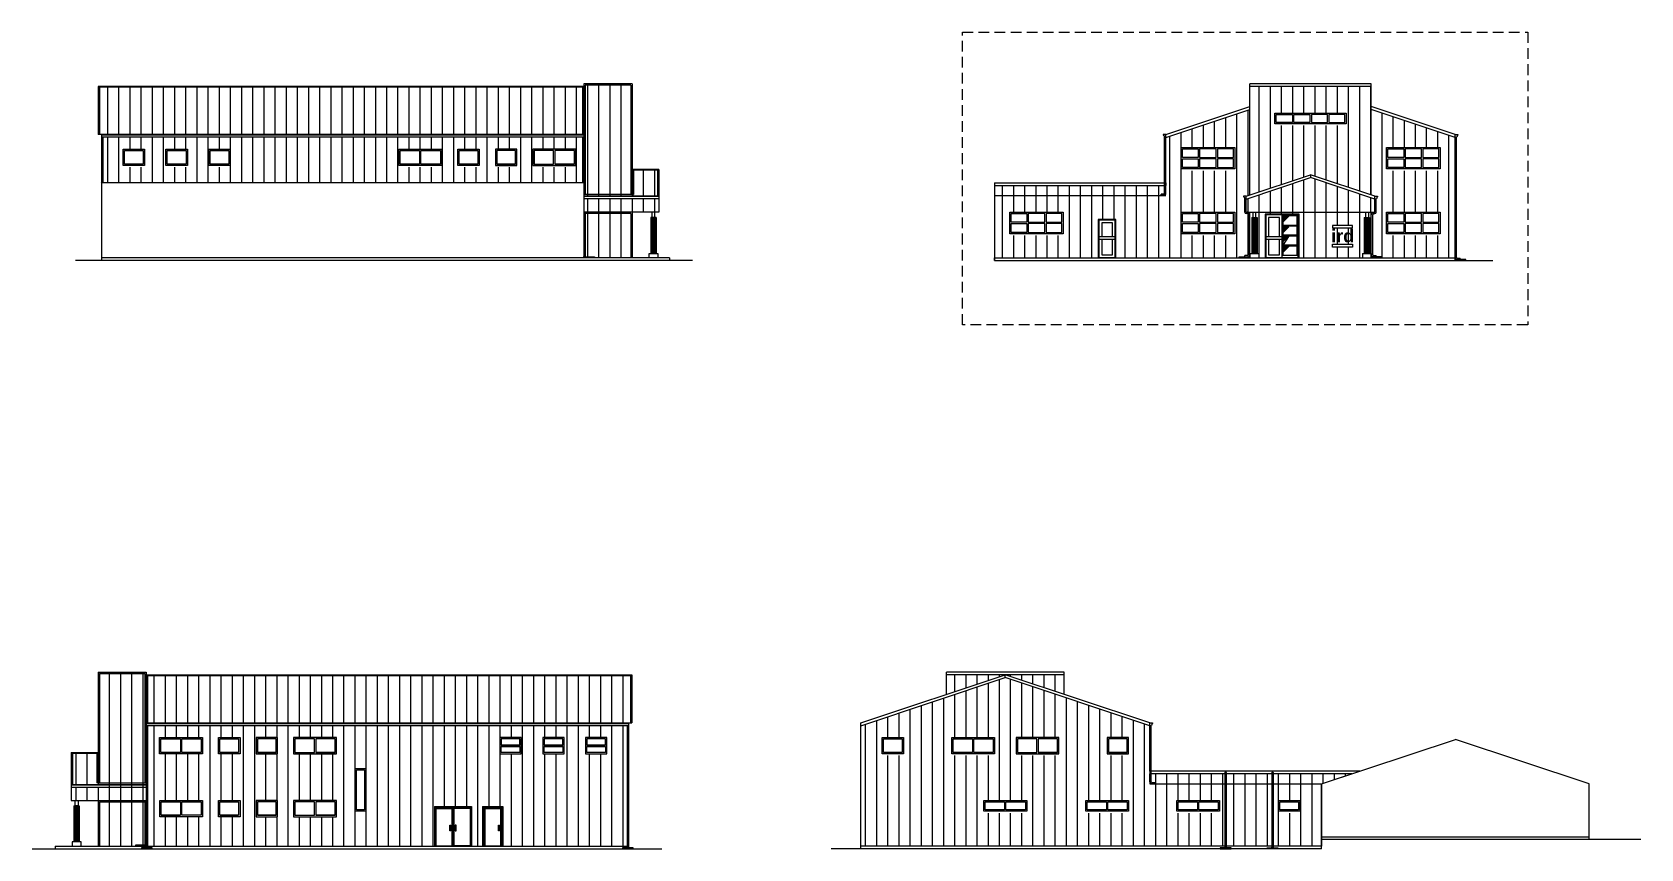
# Model space of a CAD drawing. Header units: inches. Extents: x 67 to 3670, y 82 to 1911.
import ezdxf

# ---------------------------------------------------------------- set-up
doc = ezdxf.new("R2010")
doc.units = ezdxf.units.IN
doc.header["$LTSCALE"] = 96
doc.header["$MEASUREMENT"] = 0
doc.linetypes.add('HIDDEN', pattern=[0.375, 0.25, -0.125])
doc.layers.get('DEFPOINTS').update_dxf_attribs({"linetype": 'CONTINUOUS'})
for name, color, linetype in [('Arch_Detail_Door', 140, 'CONTINUOUS'), ('Elevation_Cladding', 150, 'CONTINUOUS'), ('Elevation_Flashing', 131, 'CONTINUOUS'), ('Elevation_GB', 41, 'CONTINUOUS'), ('Elevation_Post', 20, 'CONTINUOUS'), ('Elevation_Trim', 1, 'CONTINUOUS'), ('Floor_Plan_Downspout', 21, 'CONTINUOUS'), ('Floor_Plan_SplashGuard', 22, 'CONTINUOUS'), ('LAYER251A', 251, 'CONTINUOUS'), ('WALLS', 71, 'CONTINUOUS')]:
    doc.layers.add(name, color=color, linetype=linetype)
doc.styles.add('SANSSERIFBOLD', font='sanssb__.ttf')
pattern_1 = [(90, (2340.21, 793.73), (-25, 2e-15), [])]
pattern_2 = [(90, (961.17, 2111.6), (-25, 2e-15), [])]
pattern_3 = [(90, (2633.44, 1822.468), (-25, 2e-15), [])]

msp = doc.modelspace()

# ---------------------------------------------------------------- hatches: boundary and pattern name
at = {"layer": 'Elevation_Cladding'}
h = msp.add_hatch(dxfattribs=at)
h.set_pattern_fill('LINE,_O', color=256, scale=200, angle=90)
h.set_pattern_definition(pattern_2)
h.paths.add_polyline_path([(217.4, 1787.9), (1299.4, 1787.9), (1299.4, 1681.9), (217.4, 1681.9)])
h = msp.add_hatch(dxfattribs=at)
h.set_pattern_fill('LINE,_O', color=256, scale=200, angle=90)
h.set_pattern_definition(pattern_2)
h.paths.add_polyline_path([(1407.4, 1792.9), (1305.4, 1792.9), (1305.4, 1547.9), (1407.4, 1547.9)])
h = msp.add_hatch(dxfattribs=at)
h.set_pattern_fill('LINE,_O', color=256, scale=200, angle=90)
h.set_pattern_definition(pattern_1)
h.paths.add_polyline_path([(3066.3, 1789.9), (2794.3, 1789.9), (2794.3, 1546.6), (2930.1, 1591.9), (3066.3, 1546.5)])
h.paths.add_polyline_path([(3010.3, 1729.9), (3010.3, 1705.9), (3010.3, 1701.9), (2850.3, 1701.9), (2850.3, 1705.9), (2850.3, 1729.9)], flags=16)
h.paths.add_polyline_path([(2967.8, 1726.9), (2967.8, 1708.9), (2932.3, 1708.9), (2932.3, 1726.9)], flags=0)
h.paths.add_polyline_path([(2970.8, 1726.9), (3007.3, 1726.9), (3007.3, 1708.9), (2970.8, 1708.9)], flags=0)
h.paths.add_polyline_path([(2928.3, 1726.9), (2928.3, 1708.9), (2892.8, 1708.9), (2892.8, 1726.9)], flags=0)
h.paths.add_polyline_path([(2889.8, 1726.9), (2889.8, 1708.9), (2853.3, 1708.9), (2853.3, 1726.9)], flags=0)
h = msp.add_hatch(dxfattribs=at)
h.set_pattern_fill('LINE,_O', color=256, scale=200, angle=90)
h.set_pattern_definition(pattern_1)
h.paths.add_polyline_path([(2794.3, 1738.3), (2606.3, 1675.6), (2606.3, 1573.9), (2606.3, 1567.9), (2606.3, 1545.2), (2222.3, 1545.2), (2222.3, 1405.9), (2454.3, 1405.9), (2454.3, 1491.9), (2494.3, 1491.9), (2494.3, 1405.9), (2770, 1405.9), (2770, 1407.9), (2783.2, 1407.9), (2783.2, 1410.9), (2789.2, 1410.9, 0.414214), (2791.2, 1412.9), (2791.2, 1501.9, 0.414214), (2788.2, 1504.9), (2786.2, 1504.9, -0.414214), (2783.2, 1507.9), (2783.2, 1537.8), (2782.6, 1537.8), (2781.2, 1542.8), (2780.2, 1542.8), (2780.2, 1543.8), (2786, 1543.8), (2794.3, 1546.6)])
h.paths.add_polyline_path([(2760.3, 1652.9), (2760.3, 1604.9), (2760.3, 1600.9), (2640.3, 1600.9), (2640.3, 1604.9), (2640.3, 1652.9)], flags=16)
h.paths.add_polyline_path([(2757.3, 1649.9), (2757.3, 1630.4), (2721.8, 1630.4), (2721.8, 1649.9)], flags=0)
h.paths.add_polyline_path([(2718.8, 1649.9), (2718.8, 1630.4), (2681.8, 1630.4), (2681.8, 1649.9)], flags=0)
h.paths.add_polyline_path([(2757.3, 1627.4), (2757.3, 1607.9), (2721.8, 1607.9), (2721.8, 1627.4)], flags=0)
h.paths.add_polyline_path([(2718.8, 1627.4), (2718.8, 1607.9), (2681.8, 1607.9), (2681.8, 1627.4)], flags=0)
h.paths.add_polyline_path([(2678.8, 1649.9), (2678.8, 1630.4), (2643.3, 1630.4), (2643.3, 1649.9)], flags=0)
h.paths.add_polyline_path([(2678.8, 1627.4), (2678.8, 1607.9), (2643.3, 1607.9), (2643.3, 1627.4)], flags=0)
h.paths.add_polyline_path([(2760.3, 1507.9), (2760.3, 1459.9), (2760.3, 1455.9), (2640.3, 1455.9), (2640.3, 1459.9), (2640.3, 1507.9)], flags=16)
h.paths.add_polyline_path([(2757.3, 1504.9), (2757.3, 1485.4), (2721.8, 1485.4), (2721.8, 1504.9)], flags=0)
h.paths.add_polyline_path([(2718.8, 1504.9), (2718.8, 1485.4), (2681.8, 1485.4), (2681.8, 1504.9)], flags=0)
h.paths.add_polyline_path([(2678.8, 1504.9), (2678.8, 1485.4), (2643.3, 1485.4), (2643.3, 1504.9)], flags=0)
h.paths.add_polyline_path([(2757.3, 1482.4), (2757.3, 1462.9), (2721.8, 1462.9), (2721.8, 1482.4)], flags=0)
h.paths.add_polyline_path([(2718.8, 1482.4), (2718.8, 1462.9), (2681.8, 1462.9), (2681.8, 1482.4)], flags=0)
h.paths.add_polyline_path([(2678.8, 1482.4), (2678.8, 1462.9), (2643.3, 1462.9), (2643.3, 1482.4)], flags=0)
h.paths.add_polyline_path([(2376.3, 1507.9), (2376.3, 1459.9), (2376.3, 1455.9), (2256.3, 1455.9), (2256.3, 1459.9), (2256.3, 1507.9)], flags=16)
h.paths.add_polyline_path([(2373.3, 1504.9), (2373.3, 1485.4), (2337.8, 1485.4), (2337.8, 1504.9)], flags=0)
h.paths.add_polyline_path([(2373.3, 1482.4), (2373.3, 1462.9), (2337.8, 1462.9), (2337.8, 1482.4)], flags=0)
h.paths.add_polyline_path([(2334.8, 1504.9), (2334.8, 1485.4), (2297.8, 1485.4), (2297.8, 1504.9)], flags=0)
h.paths.add_polyline_path([(2334.8, 1482.4), (2334.8, 1462.9), (2297.8, 1462.9), (2297.8, 1482.4)], flags=0)
h.paths.add_polyline_path([(2294.8, 1504.9), (2294.8, 1485.4), (2259.3, 1485.4), (2259.3, 1504.9)], flags=0)
h.paths.add_polyline_path([(2294.8, 1482.4), (2294.8, 1462.9), (2259.3, 1462.9), (2259.3, 1482.4)], flags=0)
h.paths.add_polyline_path([(2606.3, 1567.9), (2222.3, 1567.9), (2222.3, 1545.2), (2606.3, 1545.2)], flags=16)
h = msp.add_hatch(dxfattribs=at)
h.set_pattern_fill('LINE,_O', color=256, scale=200, angle=90)
h.set_pattern_definition(pattern_1)
h.paths.add_polyline_path([(3254.3, 1675.6), (3066.3, 1738.3), (3066.3, 1528.5), (3074.3, 1525.8), (3080.3, 1525.8), (3080.3, 1524.8), (3079.3, 1524.8), (3077.9, 1519.8), (3077.3, 1519.8), (3077.3, 1501.9, -0.414214), (3074.3, 1498.9), (3072.3, 1498.9, 0.414214), (3069.3, 1495.9), (3069.3, 1412.9, 0.414214), (3071.3, 1410.9), (3077.3, 1410.9), (3077.3, 1407.9), (3090.3, 1407.9), (3090.3, 1405.9), (3254.3, 1405.9)])
h.paths.add_polyline_path([(3220.3, 1507.9), (3220.3, 1459.9), (3220.3, 1455.9), (3100.3, 1455.9), (3100.3, 1459.9), (3100.3, 1507.9)], flags=16)
h.paths.add_polyline_path([(3178.8, 1504.9), (3178.8, 1485.4), (3141.8, 1485.4), (3141.8, 1504.9)], flags=0)
h.paths.add_polyline_path([(3181.8, 1504.9), (3217.3, 1504.9), (3217.3, 1485.4), (3181.8, 1485.4)], flags=0)
h.paths.add_polyline_path([(3138.8, 1504.9), (3138.8, 1485.4), (3103.3, 1485.4), (3103.3, 1504.9)], flags=0)
h.paths.add_polyline_path([(3100.3, 1600.9), (3100.3, 1604.9), (3100.3, 1652.9), (3220.3, 1652.9), (3220.3, 1604.9), (3220.3, 1600.9)], flags=16)
h.paths.add_polyline_path([(3178.8, 1482.4), (3178.8, 1462.9), (3141.8, 1462.9), (3141.8, 1482.4)], flags=0)
h.paths.add_polyline_path([(3141.8, 1607.9), (3141.8, 1627.4), (3178.8, 1627.4), (3178.8, 1607.9)], flags=0)
h.paths.add_polyline_path([(3181.8, 1482.4), (3217.3, 1482.4), (3217.3, 1462.9), (3181.8, 1462.9)], flags=0)
h.paths.add_polyline_path([(3181.8, 1607.9), (3181.8, 1627.4), (3217.3, 1627.4), (3217.3, 1607.9)], flags=0)
h.paths.add_polyline_path([(3138.8, 1482.4), (3138.8, 1462.9), (3103.3, 1462.9), (3103.3, 1482.4)], flags=0)
h.paths.add_polyline_path([(3138.8, 1607.9), (3103.3, 1607.9), (3103.3, 1627.4), (3138.8, 1627.4)], flags=0)
h.paths.add_polyline_path([(3141.8, 1630.4), (3141.8, 1649.9), (3178.8, 1649.9), (3178.8, 1630.4)], flags=0)
h.paths.add_polyline_path([(3181.8, 1630.4), (3181.8, 1649.9), (3217.3, 1649.9), (3217.3, 1630.4)], flags=0)
h.paths.add_polyline_path([(3138.8, 1630.4), (3103.3, 1630.4), (3103.3, 1649.9), (3138.8, 1649.9)], flags=0)
h = msp.add_hatch(dxfattribs=at)
h.set_pattern_fill('LINE,_O', color=256, scale=200, angle=90)
h.set_pattern_definition(pattern_2)
h.paths.add_polyline_path([(1299.4, 1675.9), (225.4, 1675.9), (225.4, 1573.9), (1300.9, 1573.9, -0.414214), (1299.4, 1575.4)])
h.paths.add_polyline_path([(888.2, 1612.9), (888.2, 1648.9), (984.2, 1648.9), (984.2, 1612.9), (984.2, 1608.9), (888.2, 1608.9)], flags=16)
h.paths.add_polyline_path([(891.2, 1615.9), (891.2, 1645.9), (934.7, 1645.9), (934.7, 1615.9)], flags=0)
h.paths.add_polyline_path([(510.4, 1608.9), (462.4, 1608.9), (462.4, 1612.9), (462.4, 1648.9), (510.4, 1648.9), (510.4, 1612.9)], flags=16)
h.paths.add_polyline_path([(507.4, 1615.9), (465.4, 1615.9), (465.4, 1645.9), (507.4, 1645.9)], flags=0)
h.paths.add_polyline_path([(937.7, 1615.9), (937.7, 1645.9), (981.2, 1645.9), (981.2, 1615.9)], flags=0)
h.paths.add_polyline_path([(414.4, 1608.9), (366.4, 1608.9), (366.4, 1612.9), (366.4, 1648.9), (414.4, 1648.9), (414.4, 1612.9)], flags=16)
h.paths.add_polyline_path([(411.4, 1615.9), (369.4, 1615.9), (369.4, 1645.9), (411.4, 1645.9)], flags=0)
h.paths.add_polyline_path([(1020.3, 1612.9), (1020.3, 1648.9), (1068.3, 1648.9), (1068.3, 1612.9), (1068.3, 1608.9), (1020.3, 1608.9)], flags=16)
h.paths.add_polyline_path([(1023.3, 1615.9), (1023.3, 1645.9), (1065.3, 1645.9), (1065.3, 1615.9)], flags=0)
h.paths.add_polyline_path([(318.4, 1608.9), (270.4, 1608.9), (270.4, 1612.9), (270.4, 1648.9), (318.4, 1648.9), (318.4, 1612.9)], flags=16)
h.paths.add_polyline_path([(315.4, 1615.9), (273.4, 1615.9), (273.4, 1645.9), (315.4, 1645.9)], flags=0)
h.paths.add_polyline_path([(1104.3, 1612.9), (1104.3, 1648.9), (1152.3, 1648.9), (1152.3, 1612.9), (1152.3, 1608.9), (1104.3, 1608.9)], flags=16)
h.paths.add_polyline_path([(1107.3, 1615.9), (1107.3, 1645.9), (1149.3, 1645.9), (1149.3, 1615.9)], flags=0)
h.paths.add_polyline_path([(1188.3, 1612.9), (1188.3, 1648.9), (1284.3, 1648.9), (1284.3, 1612.9), (1284.3, 1608.9), (1188.3, 1608.9)], flags=16)
h.paths.add_polyline_path([(1191.3, 1615.9), (1191.3, 1645.9), (1234.8, 1645.9), (1234.8, 1615.9)], flags=0)
h.paths.add_polyline_path([(1237.8, 1615.9), (1237.8, 1645.9), (1281.3, 1645.9), (1281.3, 1615.9)], flags=0)
h = msp.add_hatch(dxfattribs=at)
h.set_pattern_fill('LINE,_O', color=256, scale=200, angle=90)
h.set_pattern_definition(pattern_2)
h.paths.add_polyline_path([(1413.4, 1547.9), (1410.4, 1547.9), (1302.4, 1547.9), (1302.4, 1543.9), (1467.4, 1543.9), (1467.4, 1601.9), (1413.4, 1601.9)])
h = msp.add_hatch(dxfattribs=at)
h.set_pattern_fill('LINE,_O', color=256, scale=200, angle=90)
h.set_pattern_definition(pattern_1)
h.paths.add_polyline_path([(2930.1, 1585.6), (2786.3, 1537.6), (2786.3, 1507.9), (3074.3, 1507.9), (3074.3, 1537.5)])
h = msp.add_hatch(dxfattribs=at)
h.set_pattern_fill('LINE,_O', color=256, scale=200, angle=90)
h.set_pattern_definition(pattern_2)
h.paths.add_polyline_path([(1470.4, 1507.9), (1470.4, 1537.9), (1302.4, 1537.9), (1302.4, 1507.9)])
h = msp.add_hatch(dxfattribs=at)
h.set_pattern_fill('LINE,_O', color=256, scale=200, angle=90)
h.set_pattern_definition(pattern_2)
h.paths.add_polyline_path([(1305.4, 1504.9), (1305.4, 1409.4, -0.414214), (1303.9, 1407.9), (1326.4, 1407.9), (1326.4, 1405.9), (1407.4, 1405.9), (1407.4, 1504.9)])
h = msp.add_hatch(dxfattribs=at)
h.set_pattern_fill('LINE,_O', color=256, scale=200, angle=90)
h.set_pattern_definition(pattern_1)
h.paths.add_polyline_path([(3050.3, 1489.9), (3053.4, 1489.9), (3053.4, 1507.9), (2807.2, 1507.9), (2807.2, 1489.9), (2810.3, 1489.9), (2810.3, 1415.9), (2814.3, 1415.9), (2814.3, 1405.9), (2828.3, 1405.9), (2828.3, 1503.9), (2904.3, 1503.9), (2904.3, 1405.9), (3046.3, 1405.9), (3046.3, 1415.9), (3050.3, 1415.9)])
h.paths.add_polyline_path([(2979.2, 1478.4), (3024, 1478.4), (3024, 1473.4), (2979.2, 1473.4)], flags=16)
h.paths.add_polyline_path([(2979.5, 1436.3), (3024, 1436.3), (3024, 1429.6), (2979.5, 1429.6)], flags=16)
h.paths.add_polyline_path([(2969.1, 1432.3), (3034.4, 1432.3), (3034.4, 1476.9), (2969.1, 1476.9)], flags=24)
h = msp.add_hatch(dxfattribs=at)
h.set_pattern_fill('LINE,_O', color=256, scale=200, angle=90)
h.set_pattern_definition(pattern_1)
h.paths.add_polyline_path([(319.3, 475.1), (217.3, 475.1), (217.3, 212.1), (319.3, 212.1)])
h = msp.add_hatch(dxfattribs=at)
h.set_pattern_fill('LINE,_O', color=256, scale=200, angle=90)
h.set_pattern_definition(pattern_1)
h.paths.add_polyline_path([(1407.3, 470.1), (325.3, 470.1), (325.3, 364.1), (1407.3, 364.1)])
h = msp.add_hatch(dxfattribs=at)
h.set_pattern_fill('LINE,_O', color=256, scale=200, angle=90)
h.set_pattern_definition(pattern_3)
h.paths.add_polyline_path([(2246.5, 472.1), (2378.5, 428.1), (2378.5, 472.1)])
h.paths.add_polyline_path([(2114.5, 472.1), (2114.5, 428.1), (2246.5, 472.1)])
h = msp.add_hatch(dxfattribs=at)
h.set_pattern_fill('LINE,_O', color=256, scale=200, angle=90)
h.set_pattern_definition(pattern_3)
h.paths.add_polyline_path([(2570.5, 227.3), (2570.5, 250.1), (2570.5, 256.1), (2570.5, 357.7), (2246.5, 465.7), (1922.5, 357.7), (1922.5, 88.1), (2954.5, 88.1), (2954.5, 227.3)])
h.paths.add_polyline_path([(2858.5, 166.1), (2858.5, 190.1), (2906.5, 190.1), (2906.5, 166.1), (2906.5, 162.1), (2858.5, 162.1)], flags=16)
h.paths.add_polyline_path([(2726.5, 166.1), (2726.5, 162.1), (2630.5, 162.1), (2630.5, 166.1), (2630.5, 190.1), (2726.5, 190.1)], flags=16)
h.paths.add_polyline_path([(2861.5, 169.1), (2861.5, 187.1), (2903.5, 187.1), (2903.5, 169.1)], flags=0)
h.paths.add_polyline_path([(2723.5, 169.1), (2680, 169.1), (2633.5, 169.1), (2633.5, 187.1), (2677, 187.1), (2723.5, 187.1)], flags=0)
h.paths.add_polyline_path([(2522.5, 166.1), (2522.5, 162.1), (2426.5, 162.1), (2426.5, 166.1), (2426.5, 190.1), (2522.5, 190.1)], flags=16)
h.paths.add_polyline_path([(2519.5, 169.1), (2476, 169.1), (2429.5, 169.1), (2429.5, 187.1), (2473, 187.1), (2519.5, 187.1)], flags=0)
h.paths.add_polyline_path([(2522.5, 291.1), (2474.5, 291.1), (2474.5, 295.1), (2474.5, 331.1), (2522.5, 331.1), (2522.5, 295.1)], flags=16)
h.paths.add_polyline_path([(2519.5, 298.1), (2477.5, 298.1), (2477.5, 328.1), (2519.5, 328.1)], flags=0)
h.paths.add_polyline_path([(2366.5, 291.1), (2270.5, 291.1), (2270.5, 295.1), (2270.5, 331.1), (2366.5, 331.1), (2366.5, 295.1)], flags=16)
h.paths.add_polyline_path([(2363.5, 298.1), (2320, 298.1), (2273.5, 298.1), (2273.5, 328.1), (2317, 328.1), (2363.5, 328.1)], flags=0)
h.paths.add_polyline_path([(2294.5, 166.1), (2294.5, 162.1), (2198.5, 162.1), (2198.5, 166.1), (2198.5, 190.1), (2294.5, 190.1)], flags=16)
h.paths.add_polyline_path([(2291.5, 169.1), (2248, 169.1), (2201.5, 169.1), (2201.5, 187.1), (2245, 187.1), (2291.5, 187.1)], flags=0)
h.paths.add_polyline_path([(2222.5, 291.1), (2126.5, 291.1), (2126.5, 295.1), (2126.5, 331.1), (2222.5, 331.1), (2222.5, 295.1)], flags=16)
h.paths.add_polyline_path([(2219.5, 298.1), (2176, 298.1), (2129.5, 298.1), (2129.5, 328.1), (2173, 328.1), (2219.5, 328.1)], flags=0)
h.paths.add_polyline_path([(2018.5, 291.1), (1970.5, 291.1), (1970.5, 295.1), (1970.5, 331.1), (2018.5, 331.1), (2018.5, 295.1)], flags=16)
h.paths.add_polyline_path([(2015.5, 298.1), (1973.5, 298.1), (1973.5, 328.1), (2015.5, 328.1)], flags=0)
h.paths.add_polyline_path([(2954.5, 227.3), (3022.7, 250.1), (2570.5, 250.1), (2570.5, 227.3)])
h = msp.add_hatch(dxfattribs=at)
h.set_pattern_fill('LINE,_O', color=256, scale=200, angle=90)
h.set_pattern_definition(pattern_1)
h.paths.add_polyline_path([(325.3, 358.1), (325.3, 88.1), (967.8, 88.1), (967.8, 176.8), (1051.1, 176.8), (1051.1, 88.1), (1075.8, 88.1), (1075.8, 176.8), (1121.1, 176.8), (1121.1, 88.1), (1399.3, 88.1), (1399.3, 358.1)])
h.paths.add_polyline_path([(814.3, 262.1), (814.3, 166.1), (790.3, 166.1), (790.3, 262.1)], flags=16)
h.paths.add_polyline_path([(811.3, 259.1), (811.3, 169.1), (793.3, 169.1), (793.3, 259.1)], flags=0)
h.paths.add_polyline_path([(748.4, 295.1), (652.4, 295.1), (652.4, 331.1), (748.4, 331.1)], flags=16)
h.paths.add_polyline_path([(745.4, 298.1), (701.9, 298.1), (701.9, 328.1), (745.4, 328.1)], flags=0)
h.paths.add_polyline_path([(698.9, 298.1), (655.4, 298.1), (655.4, 328.1), (698.9, 328.1)], flags=0)
h.paths.add_polyline_path([(748.4, 190.1), (748.4, 154.1), (652.4, 154.1), (652.4, 190.1)], flags=16)
h.paths.add_polyline_path([(745.4, 187.1), (745.4, 157.1), (701.9, 157.1), (701.9, 187.1)], flags=0)
h.paths.add_polyline_path([(698.9, 187.1), (698.9, 157.1), (655.4, 157.1), (655.4, 187.1)], flags=0)
h.paths.add_polyline_path([(616.3, 295.1), (568.3, 295.1), (568.3, 331.1), (616.3, 331.1)], flags=16)
h.paths.add_polyline_path([(613.3, 298.1), (571.3, 298.1), (571.3, 328.1), (613.3, 328.1)], flags=0)
h.paths.add_polyline_path([(616.3, 190.1), (616.3, 154.1), (568.3, 154.1), (568.3, 190.1)], flags=16)
h.paths.add_polyline_path([(613.3, 187.1), (613.3, 157.1), (571.3, 157.1), (571.3, 187.1)], flags=0)
h.paths.add_polyline_path([(532.3, 295.1), (484.3, 295.1), (484.3, 331.1), (532.3, 331.1)], flags=16)
h.paths.add_polyline_path([(529.3, 298.1), (487.3, 298.1), (487.3, 328.1), (529.3, 328.1)], flags=0)
h.paths.add_polyline_path([(1114.3, 295.1), (1114.3, 331.1), (1162.3, 331.1), (1162.3, 295.1)], flags=16)
h.paths.add_polyline_path([(1117.3, 298.1), (1117.3, 311.6), (1159.3, 311.6), (1159.3, 298.1)], flags=0)
h.paths.add_polyline_path([(1117.3, 314.6), (1117.3, 328.1), (1159.3, 328.1), (1159.3, 314.6)], flags=0)
h.paths.add_polyline_path([(532.3, 190.1), (532.3, 154.1), (484.3, 154.1), (484.3, 190.1)], flags=16)
h.paths.add_polyline_path([(529.3, 187.1), (529.3, 157.1), (487.3, 157.1), (487.3, 187.1)], flags=0)
h.paths.add_polyline_path([(448.3, 295.1), (352.3, 295.1), (352.3, 331.1), (448.3, 331.1)], flags=16)
h.paths.add_polyline_path([(445.3, 298.1), (401.8, 298.1), (401.8, 328.1), (445.3, 328.1)], flags=0)
h.paths.add_polyline_path([(448.4, 190.1), (448.4, 154.1), (352.4, 154.1), (352.4, 190.1)], flags=16)
h.paths.add_polyline_path([(445.4, 187.1), (445.4, 157.1), (401.9, 157.1), (401.9, 187.1)], flags=0)
h.paths.add_polyline_path([(1210.3, 295.1), (1210.3, 331.1), (1258.3, 331.1), (1258.3, 295.1)], flags=16)
h.paths.add_polyline_path([(1213.3, 298.1), (1213.3, 311.6), (1255.3, 311.6), (1255.3, 298.1)], flags=0)
h.paths.add_polyline_path([(1213.3, 314.6), (1213.3, 328.1), (1255.3, 328.1), (1255.3, 314.6)], flags=0)
h.paths.add_polyline_path([(398.8, 298.1), (355.3, 298.1), (355.3, 328.1), (398.8, 328.1)], flags=0)
h.paths.add_polyline_path([(398.9, 187.1), (398.9, 157.1), (355.4, 157.1), (355.4, 187.1)], flags=0)
h.paths.add_polyline_path([(1306.3, 295.1), (1306.3, 331.1), (1354.3, 331.1), (1354.3, 295.1)], flags=16)
h.paths.add_polyline_path([(1309.3, 298.1), (1309.3, 311.6), (1351.3, 311.6), (1351.3, 298.1)], flags=0)
h.paths.add_polyline_path([(1309.3, 314.6), (1309.3, 328.1), (1351.3, 328.1), (1351.3, 314.6)], flags=0)
h = msp.add_hatch(dxfattribs=at)
h.set_pattern_fill('LINE,_O', color=256, scale=200, angle=90)
h.set_pattern_definition([(90, (2340.21, 811.73), (-25, 2e-15), [])])
h.paths.add_polyline_path([(157.3, 296.1), (157.3, 226.1), (322.3, 226.1), (322.3, 230.1), (214.3, 230.1), (211.3, 230.1), (211.3, 296.1)])
h = msp.add_hatch(dxfattribs=at)
h.set_pattern_fill('LINE,_O', color=256, scale=200, angle=90)
h.set_pattern_definition([(90, (2340.21, 799.73), (-25, 2e-15), [])])
h.paths.add_polyline_path([(322.3, 190.1), (322.3, 220.1), (154.3, 220.1), (154.3, 190.1)])
h = msp.add_hatch(dxfattribs=at)
h.set_pattern_fill('LINE,_O', color=256, scale=200, angle=90)
h.set_pattern_definition(pattern_1)
h.paths.add_polyline_path([(319.3, 193.1), (217.3, 193.1), (217.3, 88.1), (298.3, 88.1), (298.3, 90.1), (320.8, 90.1, -0.414214), (319.3, 91.6)])

# ---------------------------------------------------------------- linework, layer by layer
at = {"layer": 'Arch_Detail_Door'}
for p, q in [((2454.3, 1491.9), (2454.3, 1405.9)), ((2494.3, 1491.9), (2454.3, 1491.9)), ((2492.3, 1489.9), (2492.3, 1489.9)), ((2492.3, 1405.9), (2492.3, 1489.9)), ((2492.3, 1405.9), (2492.3, 1489.9)), ((2494.3, 1405.9), (2494.3, 1491.9)), ((2828.3, 1503.9), (2828.3, 1405.9)), ((2904.3, 1503.9), (2828.3, 1503.9)), ((2902.3, 1501.9), (2866.3, 1501.9)), ((2866.3, 1405.9), (2866.3, 1501.9)), ((2900.3, 1499.9), (2868.3, 1499.9)), ((2868.3, 1499.9), (2868.3, 1478.6)), ((2900.3, 1478.6), (2868.3, 1478.6)), ((2900.3, 1478.6), (2900.3, 1499.9)), ((2902.3, 1405.9), (2902.3, 1501.9)), ((2904.3, 1405.9), (2904.3, 1503.9)), ((2868.3, 1476.6), (2868.3, 1456.3)), ((2900.3, 1476.6), (2868.3, 1476.6)), ((2900.3, 1456.3), (2868.3, 1456.3)), ((2868.3, 1454.3), (2868.3, 1434)), ((2900.3, 1454.3), (2868.3, 1454.3)), ((2900.3, 1456.3), (2900.3, 1476.6)), ((2900.3, 1434), (2900.3, 1454.3)), ((2454.3, 1405.9), (2494.3, 1405.9)), ((2456.3, 1406.7), (2456.3, 1405.9)), ((2492.3, 1405.9), (2492.3, 1406.7)), ((2828.3, 1405.9), (2902.3, 1405.9)), ((2830.3, 1406.7), (2830.3, 1405.9)), ((2866.3, 1405.9), (2866.3, 1406.7)), ((2904.3, 1405.9), (2867.3, 1405.9)), ((2900.3, 1434), (2868.3, 1434)), ((2868.3, 1432), (2868.3, 1410.7)), ((2900.3, 1432), (2868.3, 1432)), ((2900.3, 1410.7), (2868.3, 1410.7)), ((2900.3, 1410.7), (2900.3, 1432)), ((967.8, 176.8), (967.8, 88.1)), ((967.8, 176.8), (1051.1, 176.8)), ((970.3, 174.3), (970.3, 88.1)), ((970.3, 174.3), (1008.2, 174.3)), ((1008.2, 174.3), (1008.2, 88.1)), ((1010.7, 174.3), (1010.7, 88.1)), ((1010.7, 174.3), (1048.6, 174.3)), ((1048.6, 174.3), (1048.6, 88.1)), ((1051.1, 176.8), (1051.1, 88.1)), ((1075.8, 176.8), (1075.8, 88.1)), ((1075.8, 176.8), (1121.1, 176.8)), ((1078.3, 174.3), (1078.3, 88.1)), ((1078.3, 174.3), (1118.6, 174.3)), ((1118.6, 174.3), (1118.6, 88.1)), ((1121.1, 176.8), (1121.1, 88.1)), ((967.8, 88.1), (970.3, 88.1)), ((1048.6, 88.1), (1051.1, 88.1)), ((1075.8, 88.1), (1078.3, 88.1)), ((1118.6, 88.1), (1121.1, 88.1))]:
    msp.add_line(p, q, dxfattribs=at)
at = {"layer": 'Arch_Detail_Door', "color": 11}
for p, q in [((2456.3, 1489.9), (2456.3, 1406.7)), ((2492.3, 1489.9), (2456.3, 1489.9)), ((2486.3, 1483.9), (2462.3, 1483.9)), ((2462.3, 1483.9), (2462.3, 1453.9)), ((2486.3, 1453.9), (2486.3, 1483.9)), ((2492.3, 1406.7), (2492.3, 1489.9)), ((2830.3, 1501.9), (2830.3, 1406.7)), ((2866.3, 1501.9), (2830.3, 1501.9)), ((2860.3, 1495.9), (2836.3, 1495.9)), ((2836.3, 1495.9), (2836.3, 1453.9)), ((2860.3, 1453.9), (2860.3, 1495.9)), ((2866.3, 1406.7), (2866.3, 1501.9)), ((2456.3, 1453.9), (2492.3, 1453.9)), ((2456.3, 1447.9), (2492.3, 1447.9)), ((2462.3, 1447.9), (2462.3, 1412.7)), ((2486.3, 1412.7), (2486.3, 1447.9)), ((2830.3, 1453.9), (2866.3, 1453.9)), ((2830.3, 1447.9), (2866.3, 1447.9)), ((2836.3, 1447.9), (2836.3, 1412.7)), ((2860.3, 1412.7), (2860.3, 1447.9)), ((2456.3, 1406.7), (2492.3, 1406.7)), ((2462.3, 1412.7), (2486.3, 1412.7)), ((2830.3, 1406.7), (2866.3, 1406.7)), ((2836.3, 1412.7), (2860.3, 1412.7)), ((971.2, 172.1), (971.2, 88.8)), ((971.2, 172.1), (1007.2, 172.1)), ((1007.2, 88.8), (1007.2, 172.1)), ((1011.7, 88.8), (1011.7, 172.1)), ((1047.7, 172.1), (1011.7, 172.1)), ((1047.7, 172.1), (1047.7, 88.8)), ((1080.5, 172.1), (1080.5, 88.8)), ((1080.5, 172.1), (1116.5, 172.1)), ((1116.5, 88.8), (1116.5, 172.1)), ((1002.4, 122), (1002.4, 135.3)), ((1002.4, 135.3), (1004.7, 135.3)), ((1004.7, 122), (1002.4, 122)), ((1004.7, 135.3), (1004.7, 122)), ((1014.3, 135.3), (1014.3, 122)), ((1016.6, 135.3), (1014.3, 135.3)), ((1014.3, 122), (1016.6, 122)), ((1016.6, 122), (1016.6, 135.3)), ((1111.6, 122), (1111.6, 135.3)), ((1111.6, 135.3), (1113.9, 135.3)), ((1113.9, 122), (1111.6, 122)), ((1113.9, 135.3), (1113.9, 122)), ((971.2, 88.8), (1007.2, 88.8)), ((1047.7, 88.8), (1011.7, 88.8)), ((1080.5, 88.8), (1116.5, 88.8))]:
    msp.add_line(p, q, dxfattribs=at)
at = {"layer": 'DEFPOINTS', "linetype": 'HIDDEN'}
msp.add_lwpolyline([(2150.5, 1911.3), (3416.5, 1911.3), (3416.5, 1256), (2150.5, 1256)], close=True, dxfattribs=at)
at = {"layer": 'Elevation_Cladding'}
for p in [(2786.3, 1537.6), (2930.1, 1591.9), (3074.3, 1537.5)]:
    msp.add_line(p, (2930.1, 1585.6), dxfattribs=at)
at = {"layer": 'Elevation_Cladding', "linetype": 'HIDDEN', "ltscale": 100}
for p, q in [((2606.3, 1573.9), (2606.3, 1567.9)), ((2222.3, 1545.2), (2606.3, 1545.2)), ((2570.5, 250.1), (2570.5, 227.3)), ((2570.5, 227.3), (2954.5, 227.3))]:
    msp.add_line(p, q, dxfattribs=at)
at = {"layer": 'Elevation_Flashing'}
for p, q in [((2606.3, 1681.9), (2600.3, 1681.9)), ((2600.3, 1681.9), (2600.3, 1680.9)), ((2600.3, 1680.9), (2601.3, 1680.9)), ((2601.3, 1680.9), (2602.7, 1675.9)), ((3254.3, 1681.9), (3260.3, 1681.9)), ((3259.3, 1680.9), (3257.9, 1675.9)), ((3260.3, 1680.9), (3259.3, 1680.9)), ((3260.3, 1681.9), (3260.3, 1680.9)), ((2786.2, 1543.8), (2780.2, 1543.8)), ((2780.2, 1543.8), (2780.2, 1542.8)), ((2780.2, 1542.8), (2781.2, 1542.8)), ((2781.2, 1542.8), (2782.6, 1537.8)), ((3074.3, 1543.8), (3080.3, 1543.8)), ((3079.3, 1542.8), (3077.9, 1537.8)), ((3080.3, 1542.8), (3079.3, 1542.8)), ((3080.3, 1543.8), (3080.3, 1542.8)), ((2570.5, 364.1), (2576.5, 364.1)), ((2575.5, 363.1), (2574.1, 358)), ((2576.5, 363.1), (2575.5, 363.1)), ((2576.5, 364.1), (2576.5, 363.1))]:
    msp.add_line(p, q, dxfattribs=at)
at = {"layer": 'Elevation_Flashing', "color": 71}
for p, q in [((2606.3, 1675.9), (2602.7, 1675.9)), ((3254.3, 1675.9), (3257.9, 1675.9)), ((2786.2, 1537.8), (2782.6, 1537.8)), ((3074.3, 1537.8), (3077.9, 1537.8)), ((2570.5, 358), (2574.1, 358))]:
    msp.add_line(p, q, dxfattribs=at)
at = {"layer": 'Elevation_GB'}
for p, q in [((1494.4, 1405.9), (222.4, 1405.9)), ((1494.4, 1405.9), (1494.4, 1399.9)), ((2222.3, 1405.9), (3254.3, 1405.9)), ((2222.3, 1405.9), (2222.3, 1399.9)), ((2222.3, 1399.9), (2222.3, 1405.9)), ((3254.3, 1399.9), (3254.3, 1405.9)), ((1545.9, 1399.9), (163.8, 1399.9)), ((2222.3, 1399.9), (3338.4, 1399.9)), ((66.8, 82.1), (1477.2, 82.1)), ((118.3, 88.1), (1402.3, 88.1)), ((118.3, 88.1), (118.3, 82.1)), ((322.3, 88.1), (322.3, 82.1)), ((2954.5, 82.1), (1856.2, 82.1)), ((1922.5, 82.1), (1922.5, 88.1)), ((2738.5, 88.1), (1922.5, 88.1)), ((2843.4, 88.1), (2741.5, 88.1)), ((2954.5, 88.1), (2846.4, 88.1)), ((3669.9, 102.6), (2954.5, 102.6)), ((2954.5, 82.1), (2954.5, 88.1))]:
    msp.add_line(p, q, dxfattribs=at)
at = {"layer": 'Elevation_Post'}
for p, q in [((1452.4, 1495.9), (1452.4, 1415.9)), ((1464.4, 1495.9), (1452.4, 1495.9)), ((1464.4, 1495.9), (1464.4, 1415.9)), ((2798.3, 1495.9), (2798.3, 1415.9)), ((2798.3, 1495.9), (2810.3, 1495.9)), ((2801, 1507.9), (2801, 1495.9)), ((2807.2, 1507.9), (2807.2, 1495.9)), ((2810.3, 1495.9), (2810.3, 1415.9)), ((3050.3, 1495.9), (3050.3, 1415.9)), ((3050.3, 1495.9), (3062.3, 1495.9)), ((3053.4, 1507.9), (3053.4, 1495.9)), ((3059.6, 1507.9), (3059.6, 1495.9)), ((3062.3, 1495.9), (3062.3, 1415.9)), ((2794.3, 1415.9), (2814.3, 1415.9)), ((2794.3, 1415.9), (2794.3, 1405.9)), ((2794.3, 1415.9), (2794.3, 1405.9)), ((2814.3, 1415.9), (2814.3, 1405.9)), ((3046.3, 1415.9), (3066.3, 1415.9)), ((3046.3, 1415.9), (3046.3, 1405.9)), ((3066.3, 1415.9), (3066.3, 1405.9)), ((160.3, 178.1), (160.3, 98.1)), ((160.3, 178.1), (172.3, 178.1)), ((172.3, 178.1), (172.3, 98.1))]:
    msp.add_line(p, q, dxfattribs=at)
at = {"layer": 'Elevation_Post', "color": 131}
for p, q in [((1453.4, 1495.9), (1453.4, 1415.9)), ((1455.4, 1495.9), (1455.4, 1415.9)), ((1458.4, 1495.9), (1458.4, 1415.9)), ((1461.4, 1495.9), (1461.4, 1415.9)), ((1463.4, 1495.9), (1463.4, 1415.9)), ((2799.3, 1495.9), (2799.3, 1415.9)), ((2801.3, 1495.9), (2801.3, 1415.9)), ((2804.3, 1495.9), (2804.3, 1415.9)), ((2807.3, 1495.9), (2807.3, 1415.9)), ((2809.3, 1495.9), (2809.3, 1415.9)), ((3051.3, 1495.9), (3051.3, 1415.9)), ((3053.3, 1495.9), (3053.3, 1415.9)), ((3056.3, 1495.9), (3056.3, 1415.9)), ((3059.3, 1495.9), (3059.3, 1415.9)), ((3061.3, 1495.9), (3061.3, 1415.9)), ((161.3, 178.1), (161.3, 98.1)), ((163.3, 178.1), (163.3, 98.1)), ((166.3, 178.1), (166.3, 98.1)), ((169.3, 178.1), (169.3, 98.1)), ((171.3, 178.1), (171.3, 98.1))]:
    msp.add_line(p, q, dxfattribs=at)
at = {"layer": 'Elevation_Post'}
for points in [[(1461.3, 1507.9), (1455.1, 1507.9), (1455.1, 1495.9), (1461.3, 1495.9)], [(1468.4, 1415.9), (1468.4, 1405.9), (1448.4, 1405.9), (1448.4, 1415.9)], [(163.4, 190.1), (169.6, 190.1), (169.6, 178.1), (163.4, 178.1)], [(156.3, 98.1), (156.3, 88.1), (176.3, 88.1), (176.3, 98.1)]]:
    msp.add_lwpolyline(points, close=True, dxfattribs=at)
at = {"layer": 'Elevation_Trim'}
for p, q in [((1299.4, 1787.9), (217.4, 1787.9)), ((217.4, 1787.9), (217.4, 1681.9)), ((1299.4, 1787.9), (1299.4, 1681.9)), ((1305.4, 1792.9), (1305.4, 1547.9)), ((1407.4, 1792.9), (1305.4, 1792.9)), ((1407.4, 1792.9), (1407.4, 1547.9)), ((3066.3, 1789.9), (2794.3, 1789.9)), ((2606.3, 1675.6), (2794.3, 1738.3)), ((3254.3, 1675.6), (3066.3, 1738.3)), ((1302.4, 1680.9), (222.4, 1680.9)), ((1302.4, 1675.9), (222.4, 1675.9)), ((1467.4, 1601.9), (1413.4, 1601.9)), ((1413.4, 1601.9), (1413.4, 1547.9)), ((1467.4, 1601.9), (1467.4, 1543.9)), ((2222.3, 1567.9), (2606.3, 1567.9)), ((2606.3, 1567.9), (2606.3, 1573.9)), ((1470.4, 1542.9), (1302.4, 1542.9)), ((1470.4, 1537.9), (1302.4, 1537.9)), ((1410.4, 1547.9), (1413.4, 1547.9)), ((1407.4, 1504.9), (1302.4, 1504.9)), ((1407.4, 1504.9), (1407.4, 1405.9)), ((217.3, 475.1), (217.3, 230.1)), ((217.3, 475.1), (319.3, 475.1)), ((319.3, 475.1), (319.3, 230.1)), ((325.3, 470.1), (1407.3, 470.1)), ((325.3, 470.1), (325.3, 364.1)), ((1407.3, 470.1), (1407.3, 364.1)), ((2378.5, 472.1), (2114.5, 472.1)), ((2246.5, 465.7), (2246.5, 472.1)), ((1922.5, 357.7), (2246.5, 465.7)), ((2570.5, 357.7), (2246.5, 465.7)), ((322.3, 363.1), (1402.3, 363.1)), ((322.3, 358.1), (1402.3, 358.1)), ((157.3, 296.1), (211.3, 296.1)), ((157.3, 296.1), (157.3, 226.1)), ((211.3, 296.1), (211.3, 230.1)), ((2570.5, 256.1), (2570.5, 250.1)), ((154.3, 225.1), (322.3, 225.1)), ((154.3, 220.1), (322.3, 220.1)), ((214.3, 230.1), (211.3, 230.1)), ((2738.5, 250.1), (2570.5, 250.1)), ((2843.4, 250.1), (2741.5, 250.1)), ((3022.7, 250.1), (2846.4, 250.1)), ((217.3, 187.1), (322.3, 187.1)), ((217.3, 187.1), (217.3, 88.1))]:
    msp.add_line(p, q, dxfattribs=at)
at = {"layer": 'Floor_Plan_Downspout', "color": 131}
for p, q in [((225.4, 1675.9), (225.4, 1575.4)), ((1299.4, 1675.9), (1299.4, 1575.4)), ((2603.3, 1573.9), (2603.3, 1675.9)), ((3257.3, 1406.9), (3257.3, 1675.9)), ((2783.2, 1507.9), (2783.2, 1537.8)), ((3077.3, 1507.9), (3077.3, 1537.8)), ((1305.4, 1504.9), (1305.4, 1409.4)), ((2788.2, 1504.9), (2786.2, 1504.9)), ((2791.2, 1412.9), (2791.2, 1501.9)), ((3069.3, 1412.9), (3069.3, 1501.9)), ((3072.3, 1504.9), (3074.3, 1504.9)), ((2789.2, 1410.9), (2783.2, 1410.9)), ((2783.2, 1407.9), (2783.2, 1410.9)), ((3071.3, 1410.9), (3077.3, 1410.9)), ((3077.3, 1407.9), (3077.3, 1410.9)), ((3259.3, 1404.9), (3265.3, 1404.9)), ((3265.3, 1401.9), (3265.3, 1404.9)), ((322.3, 358.1), (322.3, 85.6)), ((325.3, 358.1), (325.3, 85.6)), ((1399.3, 358.1), (1399.3, 85.6)), ((2573.5, 256.1), (2573.5, 358)), ((2738.5, 253.1), (2738.5, 85.6)), ((2741.5, 253.1), (2741.5, 85.6)), ((2843.4, 253.1), (2843.4, 85.6)), ((2846.4, 253.1), (2846.4, 85.6)), ((319.3, 187.1), (319.3, 91.6))]:
    msp.add_line(p, q, dxfattribs=at)
at = {"layer": 'Floor_Plan_Downspout', "color": 131, "linetype": 'HIDDEN', "ltscale": 10}
for p, q in [((2603.3, 1550.2), (2603.3, 1573.9)), ((2606.3, 1550.2), (2606.3, 1567.9)), ((2601.3, 1548.2), (2595.3, 1548.2)), ((2595.3, 1545.2), (2595.3, 1548.2)), ((2601.3, 1545.2), (2595.3, 1545.2)), ((2573.5, 232.3), (2573.5, 256.1)), ((2570.5, 232.3), (2570.5, 250.1)), ((2575.5, 230.3), (2581.5, 230.3)), ((2575.5, 227.3), (2581.5, 227.3)), ((2581.5, 227.3), (2581.5, 230.3))]:
    msp.add_line(p, q, dxfattribs=at)
at = {"layer": 'Floor_Plan_Downspout', "color": 131}
for centre in [(223.9, 1575.4), (1300.9, 1575.4), (1303.9, 1409.4), (320.8, 91.6), (323.8, 85.6), (1400.8, 85.6), (2740, 85.6), (2844.9, 85.6)]:
    msp.add_circle(centre, 1.5, dxfattribs=at)
at = {"layer": 'Floor_Plan_Downspout', "color": 131, "linetype": 'HIDDEN', "ltscale": 10}
for centre, radius, start, end in [((2601.3, 1550.2), 2, 270, 0), ((2601.3, 1550.2), 5, 270, 0), ((2575.5, 232.3), 5, 180, 270), ((2575.5, 232.3), 2, 180, 270)]:
    msp.add_arc(centre, radius, start, end, dxfattribs=at)
at = {"layer": 'Floor_Plan_Downspout', "color": 131}
for centre, radius, start, end in [((2786.2, 1507.9), 3, 180, 270), ((2788.2, 1501.9), 6, 0, 90), ((2788.2, 1501.9), 3, 0, 90), ((3072.3, 1501.9), 6, 90, 180), ((3072.3, 1501.9), 3, 90, 180), ((3074.3, 1507.9), 3, 270, 360), ((2789.2, 1412.9), 2, 270, 0), ((2789.2, 1412.9), 5, 270, 0), ((3071.3, 1412.9), 5, 180, 270), ((3071.3, 1412.9), 2, 180, 270), ((3259.3, 1406.9), 5, 180, 270), ((3259.3, 1406.9), 2, 180, 270), ((2740, 253.1), 1.5, 0, 180), ((2844.9, 253.1), 1.5, 0, 180)]:
    msp.add_arc(centre, radius, start, end, dxfattribs=at)
at = {"layer": 'Floor_Plan_SplashGuard', "color": 150}
for points in [[(1326.4, 1405.9), (1302.4, 1405.9), (1302.4, 1407.9), (1326.4, 1407.9)], [(2794, 1405.9), (2770, 1405.9), (2770, 1407.9), (2794, 1407.9)], [(3066.3, 1405.9), (3090.3, 1405.9), (3090.3, 1407.9), (3066.3, 1407.9)], [(3254.3, 1399.9), (3278.3, 1399.9), (3278.3, 1401.9), (3254.3, 1401.9)], [(298.3, 88.1), (322.3, 88.1), (322.3, 90.1), (298.3, 90.1)], [(311.8, 82.1), (335.8, 82.1), (335.8, 84.1), (311.8, 84.1)], [(1388.8, 82.1), (1412.8, 82.1), (1412.8, 84.1), (1388.8, 84.1)], [(2728, 82.1), (2752, 82.1), (2752, 84.1), (2728, 84.1)], [(2856.9, 82.1), (2832.9, 82.1), (2832.9, 84.1), (2856.9, 84.1)]]:
    msp.add_lwpolyline(points, close=True, dxfattribs=at)
at = {"layer": 'LAYER251A'}
for p, q in [((2869.3, 1487), (2881.2, 1498.9)), ((2869.3, 1489.2), (2879.1, 1498.9)), ((2869.3, 1491.3), (2877, 1498.9)), ((2869.3, 1493.4), (2874.8, 1498.9)), ((2869.3, 1495.5), (2872.7, 1498.9)), ((2869.3, 1497.6), (2870.6, 1498.9)), ((2869.3, 1463.7), (2881.2, 1475.6)), ((2869.3, 1465.8), (2879.1, 1475.6)), ((2869.3, 1468), (2877, 1475.6)), ((2869.3, 1470.1), (2874.8, 1475.6)), ((2869.3, 1472.2), (2872.7, 1475.6)), ((2869.3, 1474.3), (2870.6, 1475.6)), ((2869.3, 1435), (2881.2, 1453.3)), ((2869.3, 1443.5), (2879.1, 1453.3)), ((2869.3, 1445.6), (2877, 1453.3)), ((2869.3, 1447.8), (2874.8, 1453.3)), ((2869.3, 1449.9), (2872.7, 1453.3)), ((2869.3, 1452), (2870.6, 1453.3)), ((2869.3, 1419.1), (2881.2, 1431)), ((2869.3, 1421.2), (2879.1, 1431)), ((2869.3, 1423.3), (2877, 1431)), ((2869.3, 1425.5), (2874.8, 1431)), ((2869.3, 1427.6), (2872.7, 1431)), ((2869.3, 1429.7), (2870.6, 1431))]:
    msp.add_line(p, q, dxfattribs=at)
at = {"layer": 'WALLS'}
for p, q in [((1302.4, 1789.9), (214.4, 1789.9)), ((214.4, 1789.9), (214.4, 1681.9)), ((1302.4, 1795.9), (1302.4, 1405.9)), ((1410.4, 1795.9), (1302.4, 1795.9)), ((1410.4, 1795.9), (1410.4, 1547.9)), ((2794.3, 1546.6), (2794.3, 1795.9)), ((3066.3, 1795.9), (2794.3, 1795.9)), ((3066.3, 1546.5), (3066.3, 1795.9)), ((2606.3, 1681.9), (2794.3, 1744.6)), ((3254.3, 1681.9), (3066.3, 1744.6)), ((1302.4, 1681.9), (214.4, 1681.9)), ((222.4, 1681.9), (222.4, 1399.9)), ((2606.3, 1573.9), (2606.3, 1681.9)), ((3254.3, 1405.9), (3254.3, 1681.9)), ((1470.4, 1603.9), (1410.4, 1603.9)), ((1470.4, 1603.9), (1470.4, 1507.9)), ((2786.3, 1543.9), (2930.1, 1591.9)), ((3074.3, 1543.8), (2930.1, 1591.9)), ((1302.4, 1573.9), (222.4, 1573.9)), ((2222.3, 1573.9), (2606.3, 1573.9)), ((2222.3, 1573.9), (2222.3, 1405.9)), ((1410.4, 1547.9), (1302.4, 1547.9)), ((1470.4, 1543.9), (1302.4, 1543.9)), ((2786.3, 1507.9), (2786.3, 1543.9)), ((3074.3, 1507.9), (3074.3, 1543.8)), ((1470.4, 1507.9), (1302.4, 1507.9)), ((1410.4, 1507.9), (1410.4, 1405.9)), ((2786.3, 1507.9), (3074.3, 1507.9)), ((2794.3, 1405.9), (2794.3, 1507.9)), ((3066.3, 1405.9), (3066.3, 1507.9)), ((214.3, 478.1), (214.3, 230.1)), ((214.3, 478.1), (322.3, 478.1)), ((322.3, 478.1), (322.3, 88.1)), ((322.3, 472.1), (1410.3, 472.1)), ((1410.3, 472.1), (1410.3, 364.1)), ((1922.5, 364.1), (2246.5, 472.1)), ((2114.5, 428.1), (2114.5, 478.1)), ((2378.5, 478.1), (2114.5, 478.1)), ((2570.5, 364.1), (2246.5, 472.1)), ((2378.5, 428.1), (2378.5, 478.1)), ((322.3, 364.1), (1410.3, 364.1)), ((1402.3, 364.1), (1402.3, 82.1)), ((1922.5, 88.1), (1922.5, 364.1)), ((2570.5, 256.1), (2570.5, 364.1)), ((154.3, 298.1), (154.3, 190.1)), ((154.3, 298.1), (214.3, 298.1)), ((3040.7, 256.1), (2570.5, 256.1)), ((2954.5, 227.3), (3040.7, 256.1)), ((154.3, 226.1), (322.3, 226.1)), ((214.3, 230.1), (322.3, 230.1)), ((2954.5, 227.3), (2954.5, 88.1)), ((154.3, 190.1), (322.3, 190.1)), ((214.3, 190.1), (214.3, 88.1))]:
    msp.add_line(p, q, dxfattribs=at)
at = {"layer": 'WALLS', "color": 1}
for p, q in [((2889.8, 1726.9), (2889.8, 1708.9)), ((273.4, 1615.9), (315.4, 1615.9)), ((369.4, 1615.9), (411.4, 1615.9)), ((465.4, 1615.9), (507.4, 1615.9)), ((891.2, 1615.9), (934.7, 1615.9)), ((1023.3, 1615.9), (1065.3, 1615.9)), ((1149.3, 1615.9), (1107.3, 1615.9)), ((1281.3, 1615.9), (1237.8, 1615.9)), ((355.3, 298.1), (398.8, 298.1)), ((487.3, 298.1), (529.3, 298.1)), ((613.3, 298.1), (571.3, 298.1)), ((745.4, 298.1), (701.9, 298.1)), ((1159.3, 314.6), (1117.3, 314.6)), ((1255.3, 314.6), (1213.3, 314.6)), ((1351.3, 314.6), (1309.3, 314.6)), ((1973.5, 298.1), (2015.5, 298.1)), ((2129.5, 298.1), (2173, 298.1)), ((2363.5, 298.1), (2320, 298.1)), ((2519.5, 298.1), (2477.5, 298.1)), ((355.4, 157.1), (398.9, 157.1)), ((487.3, 157.1), (529.3, 157.1)), ((613.3, 157.1), (571.3, 157.1)), ((745.4, 157.1), (701.9, 157.1)), ((2201.5, 169.1), (2245, 169.1)), ((2429.5, 169.1), (2473, 169.1)), ((2633.5, 169.1), (2677, 169.1)), ((2861.5, 169.1), (2903.5, 169.1))]:
    msp.add_line(p, q, dxfattribs=at)
at = {"layer": 'WALLS', "color": 8}
for p, q in [((3024, 1478.4), (2979.2, 1478.4)), ((2979.2, 1478.4), (2979.2, 1473.4)), ((3024, 1473.4), (3024, 1478.4)), ((2979.2, 1473.4), (3024, 1473.4)), ((2979.5, 1429.6), (2979.5, 1436.3)), ((2979.5, 1436.3), (3024, 1436.3)), ((3024, 1429.6), (2979.5, 1429.6)), ((3024, 1436.3), (3024, 1429.6)), ((2954.5, 227.3), (3254.5, 327.3)), ((3554.5, 227.3), (3254.5, 327.3)), ((2954.5, 88.1), (2954.5, 227.3)), ((3554.5, 102.6), (3554.5, 227.3)), ((2954.5, 108.6), (3554.5, 108.6)), ((2954.5, 108.6), (3554.5, 108.6))]:
    msp.add_line(p, q, dxfattribs=at)
at = {"layer": 'WALLS', "color": 1}
for points in [[(2850.3, 1705.9), (2850.3, 1729.9), (3010.3, 1729.9), (3010.3, 1705.9)], [(2892.8, 1726.9), (2928.3, 1726.9), (2928.3, 1708.9), (2892.8, 1708.9)], [(2967.8, 1726.9), (2932.3, 1726.9), (2932.3, 1708.9), (2967.8, 1708.9)], [(2970.8, 1708.9), (3007.3, 1708.9), (3007.3, 1726.9), (2970.8, 1726.9)], [(270.4, 1612.9), (270.4, 1648.9), (318.4, 1648.9), (318.4, 1612.9)], [(273.4, 1615.9), (273.4, 1645.9), (315.4, 1645.9), (315.4, 1615.9)], [(366.4, 1612.9), (366.4, 1648.9), (414.4, 1648.9), (414.4, 1612.9)], [(369.4, 1615.9), (369.4, 1645.9), (411.4, 1645.9), (411.4, 1615.9)], [(462.4, 1612.9), (462.4, 1648.9), (510.4, 1648.9), (510.4, 1612.9)], [(465.4, 1615.9), (465.4, 1645.9), (507.4, 1645.9), (507.4, 1615.9)], [(888.2, 1612.9), (888.2, 1648.9), (984.2, 1648.9), (984.2, 1612.9)], [(891.2, 1615.9), (891.2, 1645.9), (934.7, 1645.9), (934.7, 1615.9)], [(937.7, 1615.9), (937.7, 1645.9), (981.2, 1645.9), (981.2, 1615.9)], [(1020.3, 1612.9), (1020.3, 1648.9), (1068.3, 1648.9), (1068.3, 1612.9)], [(1023.3, 1615.9), (1023.3, 1645.9), (1065.3, 1645.9), (1065.3, 1615.9)], [(1152.3, 1612.9), (1152.3, 1648.9), (1104.3, 1648.9), (1104.3, 1612.9)], [(1149.3, 1615.9), (1149.3, 1645.9), (1107.3, 1645.9), (1107.3, 1615.9)], [(1284.3, 1612.9), (1284.3, 1648.9), (1188.3, 1648.9), (1188.3, 1612.9)], [(1234.8, 1615.9), (1234.8, 1645.9), (1191.3, 1645.9), (1191.3, 1615.9)], [(1281.3, 1615.9), (1281.3, 1645.9), (1237.8, 1645.9), (1237.8, 1615.9)], [(2640.3, 1604.9), (2640.3, 1652.9), (2760.3, 1652.9), (2760.3, 1604.9)], [(2643.3, 1630.4), (2643.3, 1649.9), (2678.8, 1649.9), (2678.8, 1630.4)], [(2643.3, 1607.9), (2643.3, 1627.4), (2678.8, 1627.4), (2678.8, 1607.9)], [(2718.8, 1630.4), (2718.8, 1649.9), (2681.8, 1649.9), (2681.8, 1630.4)], [(2718.8, 1607.9), (2718.8, 1627.4), (2681.8, 1627.4), (2681.8, 1607.9)], [(2757.3, 1630.4), (2757.3, 1649.9), (2721.8, 1649.9), (2721.8, 1630.4)], [(2757.3, 1607.9), (2757.3, 1627.4), (2721.8, 1627.4), (2721.8, 1607.9)], [(3100.3, 1604.9), (3100.3, 1652.9), (3220.3, 1652.9), (3220.3, 1604.9)], [(3103.3, 1630.4), (3103.3, 1649.9), (3138.8, 1649.9), (3138.8, 1630.4)], [(3103.3, 1607.9), (3103.3, 1627.4), (3138.8, 1627.4), (3138.8, 1607.9)], [(3178.8, 1630.4), (3178.8, 1649.9), (3141.8, 1649.9), (3141.8, 1630.4)], [(3178.8, 1607.9), (3178.8, 1627.4), (3141.8, 1627.4), (3141.8, 1607.9)], [(3217.3, 1630.4), (3217.3, 1649.9), (3181.8, 1649.9), (3181.8, 1630.4)], [(3217.3, 1607.9), (3217.3, 1627.4), (3181.8, 1627.4), (3181.8, 1607.9)], [(2256.3, 1459.9), (2256.3, 1507.9), (2376.3, 1507.9), (2376.3, 1459.9)], [(2259.3, 1485.4), (2259.3, 1504.9), (2294.8, 1504.9), (2294.8, 1485.4)], [(2259.3, 1462.9), (2259.3, 1482.4), (2294.8, 1482.4), (2294.8, 1462.9)], [(2334.8, 1485.4), (2334.8, 1504.9), (2297.8, 1504.9), (2297.8, 1485.4)], [(2334.8, 1462.9), (2334.8, 1482.4), (2297.8, 1482.4), (2297.8, 1462.9)], [(2373.3, 1485.4), (2373.3, 1504.9), (2337.8, 1504.9), (2337.8, 1485.4)], [(2373.3, 1462.9), (2373.3, 1482.4), (2337.8, 1482.4), (2337.8, 1462.9)], [(2640.3, 1459.9), (2640.3, 1507.9), (2760.3, 1507.9), (2760.3, 1459.9)], [(2643.3, 1485.4), (2643.3, 1504.9), (2678.8, 1504.9), (2678.8, 1485.4)], [(2643.3, 1462.9), (2643.3, 1482.4), (2678.8, 1482.4), (2678.8, 1462.9)], [(2718.8, 1485.4), (2718.8, 1504.9), (2681.8, 1504.9), (2681.8, 1485.4)], [(2718.8, 1462.9), (2718.8, 1482.4), (2681.8, 1482.4), (2681.8, 1462.9)], [(2757.3, 1485.4), (2757.3, 1504.9), (2721.8, 1504.9), (2721.8, 1485.4)], [(2757.3, 1462.9), (2757.3, 1482.4), (2721.8, 1482.4), (2721.8, 1462.9)], [(3100.3, 1459.9), (3100.3, 1507.9), (3220.3, 1507.9), (3220.3, 1459.9)], [(3103.3, 1485.4), (3103.3, 1504.9), (3138.8, 1504.9), (3138.8, 1485.4)], [(3103.3, 1462.9), (3103.3, 1482.4), (3138.8, 1482.4), (3138.8, 1462.9)], [(3178.8, 1485.4), (3178.8, 1504.9), (3141.8, 1504.9), (3141.8, 1485.4)], [(3178.8, 1462.9), (3178.8, 1482.4), (3141.8, 1482.4), (3141.8, 1462.9)], [(3217.3, 1485.4), (3217.3, 1504.9), (3181.8, 1504.9), (3181.8, 1485.4)], [(3217.3, 1462.9), (3217.3, 1482.4), (3181.8, 1482.4), (3181.8, 1462.9)], [(352.3, 295.1), (352.3, 331.1), (448.3, 331.1), (448.3, 295.1)], [(355.3, 298.1), (355.3, 328.1), (398.8, 328.1), (398.8, 298.1)], [(401.8, 298.1), (401.8, 328.1), (445.3, 328.1), (445.3, 298.1)], [(484.3, 295.1), (484.3, 331.1), (532.3, 331.1), (532.3, 295.1)], [(487.3, 298.1), (487.3, 328.1), (529.3, 328.1), (529.3, 298.1)], [(616.3, 295.1), (616.3, 331.1), (568.3, 331.1), (568.3, 295.1)], [(613.3, 298.1), (613.3, 328.1), (571.3, 328.1), (571.3, 298.1)], [(748.4, 295.1), (748.4, 331.1), (652.4, 331.1), (652.4, 295.1)], [(698.9, 298.1), (698.9, 328.1), (655.4, 328.1), (655.4, 298.1)], [(745.4, 298.1), (745.4, 328.1), (701.9, 328.1), (701.9, 298.1)], [(1162.3, 295.1), (1162.3, 331.1), (1114.3, 331.1), (1114.3, 295.1)], [(1159.3, 314.6), (1159.3, 328.1), (1117.3, 328.1), (1117.3, 314.6)], [(1258.3, 295.1), (1258.3, 331.1), (1210.3, 331.1), (1210.3, 295.1)], [(1255.3, 314.6), (1255.3, 328.1), (1213.3, 328.1), (1213.3, 314.6)], [(1354.3, 295.1), (1354.3, 331.1), (1306.3, 331.1), (1306.3, 295.1)], [(1351.3, 314.6), (1351.3, 328.1), (1309.3, 328.1), (1309.3, 314.6)], [(1970.5, 295.1), (1970.5, 331.1), (2018.5, 331.1), (2018.5, 295.1)], [(1973.5, 298.1), (1973.5, 328.1), (2015.5, 328.1), (2015.5, 298.1)], [(2126.5, 295.1), (2126.5, 331.1), (2222.5, 331.1), (2222.5, 295.1)], [(2129.5, 298.1), (2129.5, 328.1), (2173, 328.1), (2173, 298.1)], [(2176, 298.1), (2176, 328.1), (2219.5, 328.1), (2219.5, 298.1)], [(2366.5, 295.1), (2366.5, 331.1), (2270.5, 331.1), (2270.5, 295.1)], [(2317, 298.1), (2317, 328.1), (2273.5, 328.1), (2273.5, 298.1)], [(2363.5, 298.1), (2363.5, 328.1), (2320, 328.1), (2320, 298.1)], [(2522.5, 295.1), (2522.5, 331.1), (2474.5, 331.1), (2474.5, 295.1)], [(2519.5, 298.1), (2519.5, 328.1), (2477.5, 328.1), (2477.5, 298.1)], [(1159.3, 311.6), (1159.3, 298.1), (1117.3, 298.1), (1117.3, 311.6)], [(1255.3, 311.6), (1255.3, 298.1), (1213.3, 298.1), (1213.3, 311.6)], [(1351.3, 311.6), (1351.3, 298.1), (1309.3, 298.1), (1309.3, 311.6)], [(790.3, 262.1), (814.3, 262.1), (814.3, 166.1), (790.3, 166.1)], [(793.3, 259.1), (811.3, 259.1), (811.3, 169.1), (793.3, 169.1)], [(352.4, 154.1), (352.4, 190.1), (448.4, 190.1), (448.4, 154.1)], [(355.4, 157.1), (355.4, 187.1), (398.9, 187.1), (398.9, 157.1)], [(401.9, 157.1), (401.9, 187.1), (445.4, 187.1), (445.4, 157.1)], [(484.3, 154.1), (484.3, 190.1), (532.3, 190.1), (532.3, 154.1)], [(487.3, 157.1), (487.3, 187.1), (529.3, 187.1), (529.3, 157.1)], [(616.3, 154.1), (616.3, 190.1), (568.3, 190.1), (568.3, 154.1)], [(613.3, 157.1), (613.3, 187.1), (571.3, 187.1), (571.3, 157.1)], [(748.4, 154.1), (748.4, 190.1), (652.4, 190.1), (652.4, 154.1)], [(698.9, 157.1), (698.9, 187.1), (655.4, 187.1), (655.4, 157.1)], [(745.4, 157.1), (745.4, 187.1), (701.9, 187.1), (701.9, 157.1)], [(2198.5, 166.1), (2198.5, 190.1), (2294.5, 190.1), (2294.5, 166.1)], [(2201.5, 169.1), (2201.5, 187.1), (2245, 187.1), (2245, 169.1)], [(2248, 169.1), (2248, 187.1), (2291.5, 187.1), (2291.5, 169.1)], [(2426.5, 166.1), (2426.5, 190.1), (2522.5, 190.1), (2522.5, 166.1)], [(2429.5, 169.1), (2429.5, 187.1), (2473, 187.1), (2473, 169.1)], [(2476, 169.1), (2476, 187.1), (2519.5, 187.1), (2519.5, 169.1)], [(2630.5, 166.1), (2630.5, 190.1), (2726.5, 190.1), (2726.5, 166.1)], [(2633.5, 169.1), (2633.5, 187.1), (2677, 187.1), (2677, 169.1)], [(2680, 169.1), (2680, 187.1), (2723.5, 187.1), (2723.5, 169.1)], [(2906.5, 166.1), (2858.5, 166.1), (2858.5, 190.1), (2906.5, 190.1), (2906.5, 166.1)], [(2861.5, 169.1), (2861.5, 187.1), (2903.5, 187.1), (2903.5, 169.1)]]:
    msp.add_lwpolyline(points, close=True, dxfattribs=at)
msp.add_lwpolyline([(2889.8, 1708.9), (2853.3, 1708.9), (2853.3, 1726.9), (2889.8, 1726.9)], dxfattribs=at)

# ---------------------------------------------------------------- texts
at = {"layer": 'WALLS', "color": 8, "style": 'SANSSERIFBOLD'}
msp.add_text('ird', height=28.8, dxfattribs=at).set_placement((2976.5, 1440.6))

doc.saveas('drawing.dxf')
